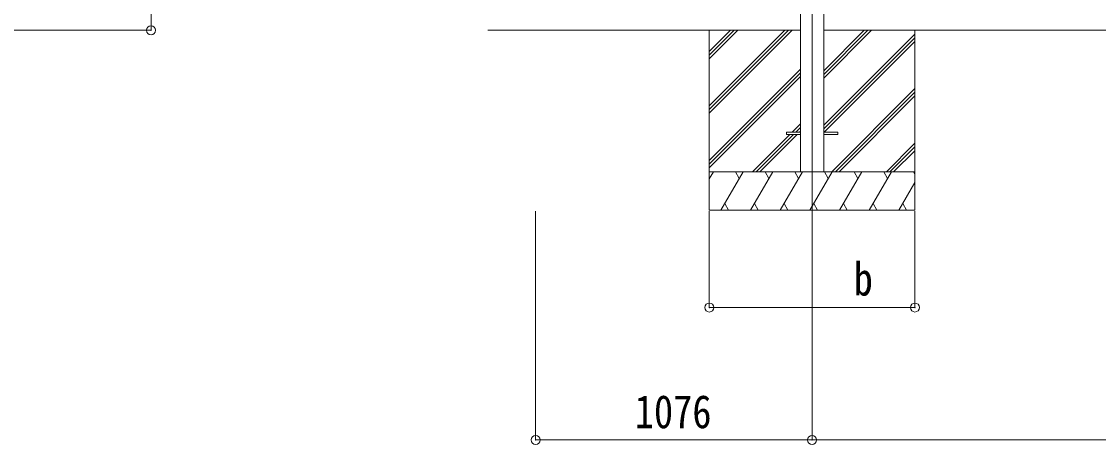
# Model space of a CAD drawing. Units: millimetres at full size, sheet at 1:35; details may follow other scales. Extents: x -9783 to 9892, y -6828 to 6752.
# Drawn here: x 77 to 4269, y -2579 to -935 of the extents above; entities that cross this region are included whole.
import ezdxf
from ezdxf.enums import TextEntityAlignment as Align

# ---------------------------------------------------------------- set-up
doc = ezdxf.new("R2010")
doc.units = ezdxf.units.MM
doc.header["$LTSCALE"] = 35
doc.header["$PDMODE"] = 32
doc.header["$PDSIZE"] = 35
for name, color, linetype, lineweight in [('0-0_0', 7, 'Continuous', 9), ('0-1_本体', 4, 'Continuous', 9), ('0-2_部品', 7, 'Continuous', 9), ('0-8_PARTS2', 2, 'Continuous', 9), ('0-A_寸法', 6, 'Continuous', 9)]:
    doc.layers.add(name, color=color, linetype=linetype, lineweight=lineweight)
doc.styles.add('ＭＳ ゴシック', font='')
doc.styles.get('ＭＳ ゴシック').set_extended_font_data('MS Gothic')

msp = doc.modelspace()

# ---------------------------------------------------------------- linework, layer by layer
at = {"layer": '0-0_0'}
for p, q in [((1892.12, -968.88), (3108.88, -968.88)), ((2754.08, -968.88), (2754.08, -1668.88)), ((2754.08, -1263.06), (3048.26, -968.88)), ((2754.08, -1277.2), (3062.4, -968.88)), ((2754.08, -1291.34), (3076.55, -968.88)), ((2754.08, -1079.21), (2864.41, -968.88)), ((2754.08, -1065.07), (2850.27, -968.88)), ((2754.08, -1050.93), (2836.13, -968.88)), ((3199.28, -968.88), (6008.88, -968.88)), ((3199.28, -1154.51), (3384.91, -968.88)), ((3199.28, -1140.37), (3370.77, -968.88)), ((3199.28, -1126.22), (3356.63, -968.88)), ((3199.28, -1338.35), (3554.08, -983.56)), ((3199.28, -1352.5), (3554.08, -997.7)), ((3554.08, -968.88), (3554.08, -1668.88)), ((3200.7, -1365.22), (3554.08, -1011.84)), ((2754.08, -1475.19), (3108.88, -1120.39)), ((2754.08, -1489.33), (3108.88, -1134.53)), ((2754.08, -1503.47), (3108.88, -1148.67)), ((3230.89, -1518.88), (3554.08, -1195.69)), ((3245.03, -1518.88), (3554.08, -1209.83)), ((3259.18, -1518.88), (3554.08, -1223.97)), ((3076.18, -1365.22), (3108.88, -1332.52)), ((2922.52, -1518.88), (3067.18, -1374.22)), ((2936.67, -1518.88), (3081.32, -1374.22)), ((2950.81, -1518.88), (3095.46, -1374.22)), ((3090.32, -1365.22), (3108.88, -1346.66)), ((3104.46, -1365.22), (3108.88, -1360.8)), ((3443.02, -1518.88), (3554.08, -1407.82)), ((3457.17, -1518.88), (3554.08, -1421.96)), ((3471.31, -1519.72), (3554.08, -1436.95)), ((3554.08, -1518.88), (2754.08, -1518.88)), ((2754.08, -1546.38), (2769.96, -1518.88)), ((2798.83, -1668.88), (2885.43, -1518.88)), ((2870.43, -1544.86), (2855.43, -1518.88)), ((2914.3, -1668.88), (3000.9, -1518.88)), ((2985.9, -1544.86), (2970.9, -1518.88)), ((3029.77, -1668.88), (3116.37, -1518.88)), ((3101.37, -1544.86), (3086.37, -1518.88)), ((3145.24, -1668.88), (3231.84, -1518.88)), ((3216.84, -1544.86), (3201.84, -1518.88)), ((3260.71, -1668.88), (3347.31, -1518.88)), ((3332.31, -1544.86), (3317.31, -1518.88)), ((3376.18, -1668.88), (3462.78, -1518.88)), ((3432.78, -1518.88), (3447.78, -1544.86)), ((3548.25, -1518.88), (3554.08, -1528.98)), ((3491.65, -1668.88), (3554.08, -1560.74)), ((2754.08, -1668.88), (3554.08, -1668.88)), ((2813.83, -1642.9), (2828.83, -1668.88)), ((2929.3, -1642.9), (2944.3, -1668.88)), ((3044.77, -1642.9), (3059.77, -1668.88)), ((3160.24, -1642.9), (3175.24, -1668.88)), ((3275.71, -1642.9), (3290.71, -1668.88)), ((3391.18, -1642.9), (3406.18, -1668.88)), ((3506.65, -1642.9), (3521.65, -1668.88))]:
    msp.add_line(p, q, dxfattribs=at)
at = {"layer": '0-1_本体'}
for p, q in [((3108.88, 1338.1), (3108.88, -1518.88)), ((3199.28, 1338.1), (3199.28, -1518.88))]:
    msp.add_line(p, q, dxfattribs=at)
at = {"layer": '0-2_部品', "color": 4}
for p, q in [((3054.08, -1365.22), (3054.08, -1374.22)), ((3054.08, -1365.22), (3108.88, -1365.22)), ((3054.08, -1374.22), (3108.88, -1374.22)), ((3199.28, -1365.22), (3254.08, -1365.22)), ((3199.28, -1374.22), (3254.08, -1374.22)), ((3254.08, -1365.22), (3254.08, -1374.22))]:
    msp.add_line(p, q, dxfattribs=at)
at = {"layer": '0-8_PARTS2'}
msp.add_line((3154.08, 1469.16), (3154.08, -1736.87), dxfattribs=at)
at = {"layer": '0-A_寸法'}
for p, q in [((581.19, -968.88), (581.19, 1980.7)), ((581.19, -968.88), (26.17, -968.88)), ((2078.09, -2561.76), (2078.09, -1672.36)), ((2754.08, -2046.77), (2754.08, -1672.36)), ((3154.08, -2561.76), (3154.08, -1672.36)), ((3554.08, -2046.77), (3554.08, -1672.36)), ((2754.08, -2046.77), (3554.08, -2046.77)), ((2078.09, -2561.76), (3154.08, -2561.76)), ((3154.08, -2561.76), (6054.08, -2561.76))]:
    msp.add_line(p, q, dxfattribs=at)
for p in [(581.19, -968.88), (2754.08, -2046.77), (3554.08, -2046.77), (2078.09, -2561.76), (3154.08, -2561.76)]:
    msp.add_point(p, dxfattribs=at)

# ---------------------------------------------------------------- texts
at = {"layer": '0-A_寸法', "color": 7, "style": 'ＭＳ ゴシック', "width": 0.85}
for s, p in [('b', (3316.08, -2038.77)), ('1076', (2464.09, -2554.76))]:
    msp.add_text(s, height=129, dxfattribs=at).set_placement(p, align=Align.BOTTOM_LEFT)

doc.saveas('drawing.dxf')
